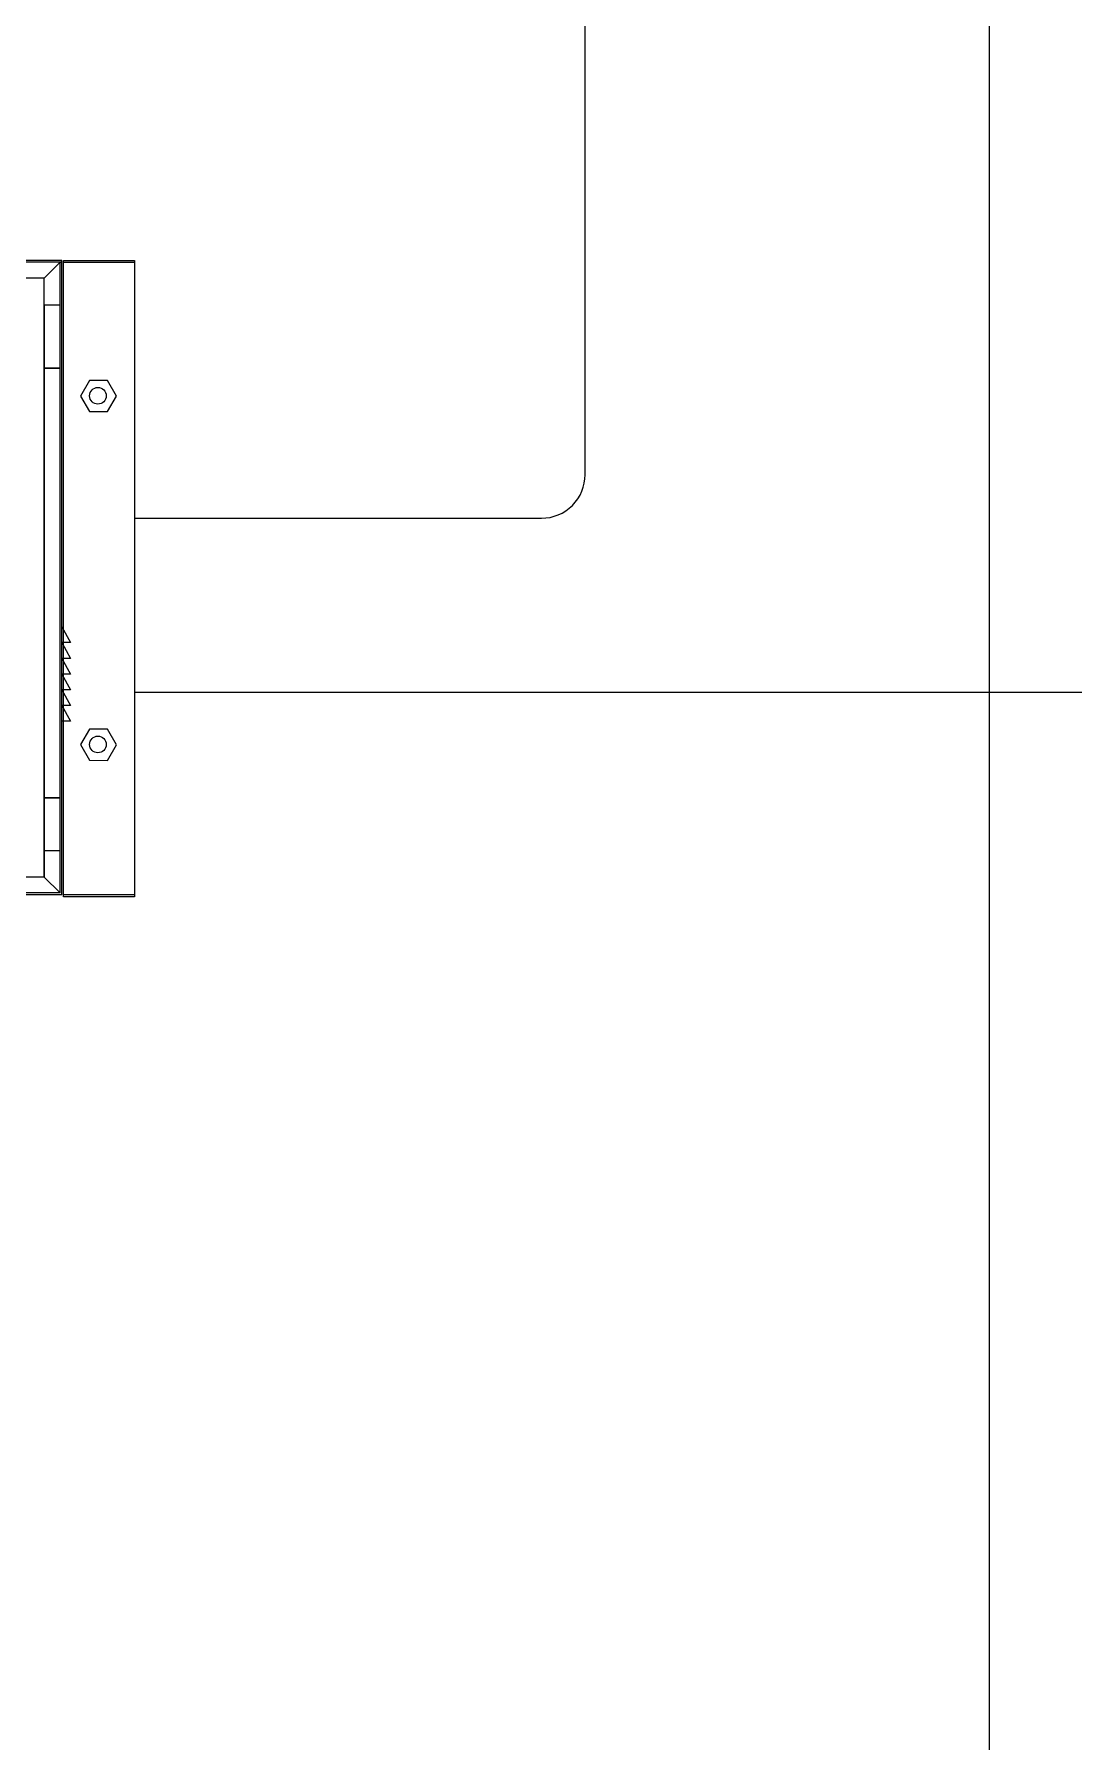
# Model space of a CAD drawing. Header units: millimetres. Extents: x 0 to 2521, y -5 to 594.
# Drawn here: x 1081.3 to 1138.7, y 105.2 to 199.5 of the extents above; entities that cross this region are included whole.
import ezdxf

# ---------------------------------------------------------------- set-up
doc = ezdxf.new("R2010")
doc.units = ezdxf.units.MM
doc.header["$LTSCALE"] = 10
for name, color, linetype in [('T', 4, 'Continuous'), ('TT-COMM-CABL', 4, 'Continuous'), ('TT-WIRE-EQPM', 2, 'Continuous')]:
    doc.layers.add(name, color=color, linetype=linetype)

msp = doc.modelspace()

# ---------------------------------------------------------------- linework, layer by layer
at = {"layer": 'T'}
msp.add_lwpolyline([(981.601, 246.957), (1134.021, 246.503), (1134.021, 86.504), (981.601, 86.958)], close=True, dxfattribs=at)
at = {"layer": 'TT-COMM-CABL', "flags": 128}
msp.add_lwpolyline([(1086.855, 172.746), (1109.33, 172.746, 0.414214), (1111.73, 175.146), (1111.73, 206.3, -0.414214), (1114.13, 208.7), (1177.5, 208.7, 0.414214), (1179.9, 211.1), (1179.9, 244.877)], format="xyb", dxfattribs=at)
msp.add_lwpolyline([(1086.855, 163.146), (1167.867, 163.146)], dxfattribs=at)
at = {"layer": 'TT-WIRE-EQPM'}
for p, q in [((1082.856, 186.968), (1047.856, 186.968)), ((1082.856, 186.863), (1047.961, 186.863)), ((1082.751, 186.863), (1081.876, 185.988)), ((1082.751, 152.073), (1082.751, 186.863)), ((1082.751, 186.863), (1082.856, 186.863)), ((1082.856, 151.968), (1082.856, 186.968)), ((1081.876, 185.988), (1048.836, 185.988)), ((1081.876, 184.518), (1081.876, 185.988)), ((1081.876, 154.418), (1081.876, 184.518)), ((1081.876, 184.518), (1082.751, 184.518)), ((1081.876, 184.518), (1081.876, 154.418)), ((1082.751, 181.018), (1081.876, 181.018)), ((1081.876, 181.018), (1082.751, 181.018)), ((1082.856, 166.745), (1083.328, 165.879)), ((1083.328, 165.879), (1082.856, 165.879)), ((1082.856, 165.879), (1083.328, 165.012)), ((1083.328, 165.012), (1082.856, 165.012)), ((1082.856, 165.012), (1083.328, 164.146)), ((1083.328, 164.146), (1082.856, 164.146)), ((1082.856, 164.146), (1083.328, 163.279)), ((1083.328, 163.279), (1082.856, 163.279)), ((1082.856, 163.279), (1083.328, 162.413)), ((1083.328, 162.413), (1082.856, 162.413)), ((1082.856, 162.413), (1083.328, 161.546)), ((1083.328, 161.546), (1082.856, 161.546)), ((1082.751, 157.324), (1081.876, 157.324)), ((1081.876, 157.324), (1082.751, 157.324)), ((1081.876, 152.948), (1081.876, 154.418)), ((1081.876, 154.418), (1081.876, 152.948)), ((1081.876, 154.418), (1082.751, 154.418)), ((1081.876, 152.948), (1048.836, 152.948)), ((1082.751, 152.073), (1081.876, 152.948)), ((1082.856, 151.968), (1047.856, 151.968)), ((1082.751, 152.073), (1047.961, 152.073))]:
    msp.add_line(p, q, dxfattribs=at)
for points in [[(1082.943, 186.968), (1086.855, 186.968), (1086.855, 151.968), (1082.943, 151.968)], [(1082.943, 186.863), (1086.855, 186.863), (1086.855, 151.863), (1082.943, 151.863)], [(1085.37, 180.346), (1084.375, 180.348), (1083.876, 179.487), (1084.372, 178.625), (1085.367, 178.623), (1085.866, 179.483)], [(1085.37, 161.109), (1084.375, 161.11), (1083.876, 160.25), (1084.372, 159.387), (1085.367, 159.385), (1085.866, 160.246)]]:
    msp.add_lwpolyline(points, close=True, dxfattribs=at)
for centre in [(1084.845, 179.499), (1084.845, 160.261)]:
    msp.add_circle(centre, 0.459, dxfattribs=at)

doc.saveas('drawing.dxf')
